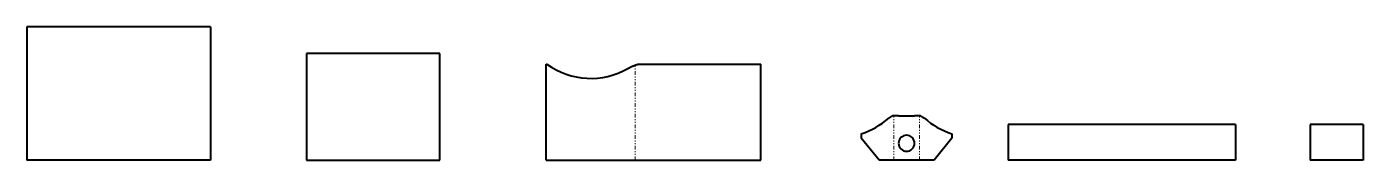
# Model space of a CAD drawing. Header units: millimetres. Extents: x 0 to 1505, y 0 to 150.
import ezdxf

# ---------------------------------------------------------------- set-up
doc = ezdxf.new("R2010")
doc.units = ezdxf.units.MM
doc.linetypes.add('K5LT_BASIC', pattern=[0])
doc.linetypes.add('K5LT_CHAIN_LINE_WITH_2_POINTS', pattern=[12, 4, -2, 1, -2, 1, -2])

msp = doc.modelspace()

# ---------------------------------------------------------------- linework, layer by layer
at = {"color": 7, "linetype": 'K5LT_BASIC', "lineweight": 40}
for p, q in [((0, 150), (0, 0)), ((206.8, 150), (0, 150)), ((206.8, 150), (206.8, 0)), ((465, 120), (315, 120)), ((315, 120), (315, 0)), ((465, 0), (465, 120)), ((585, 108), (585.7, 108)), ((585, 0), (585, 108)), ((688.5, 108), (692.7, 108)), ((692.7, 108), (826.7, 108)), ((826.7, 0), (826.7, 108)), ((981.7, 50), (974.8, 50)), ((981.7, 50), (999.7, 50)), ((1006.5, 50), (999.7, 50)), ((1361, 40), (1105, 40)), ((1105, 40), (1105, 0)), ((1361, 40), (1361, 0)), ((1445, 40), (1445, 0)), ((1504.9, 40), (1445, 40)), ((1504.9, 40), (1504.9, 0)), ((939.7, 29.8), (939.7, 24.8)), ((959.7, 0), (939.7, 24.8)), ((1041.7, 24.8), (1021.7, 0)), ((1041.7, 29.8), (1041.7, 24.8)), ((206.8, 0), (0, 0)), ((315, 0), (465, 0)), ((585, 0), (677, 0)), ((677, 0), (692.7, 0)), ((692.7, 0), (826.7, 0)), ((970.7, 0), (959.7, 0)), ((981.7, 0), (970.7, 0)), ((999.7, 0), (981.7, 0)), ((1010.7, 0), (999.7, 0)), ((1021.7, 0), (1010.7, 0)), ((1361, 0), (1105, 0)), ((1504.9, 0), (1445, 0))]:
    msp.add_line(p, q, dxfattribs=at)
at = {"color": 7, "linetype": 'K5LT_CHAIN_LINE_WITH_2_POINTS', "lineweight": 18}
for p, q in [((684.9, 0), (684.9, 106.8)), ((976.2, 0), (976.2, 50)), ((1005.2, 0), (1005.2, 50))]:
    msp.add_line(p, q, dxfattribs=at)
at = {"color": 7, "linetype": 'K5LT_BASIC', "lineweight": 40}
for centre, radius, start, end in [((635, 176), 84, 234.0494, 300), ((914.7, 110), 84, 287.3147, 311.8103), ((1066.7, 110), 84, 228.1897, 252.6853), ((990.7, 19), 9, 0, 180), ((990.7, 19), 9, 180, 0)]:
    msp.add_arc(centre, radius, start, end, dxfattribs=at)
for points, knots in [([(677, 103.3), (677.4, 103.4), (678.2, 103.8), (679.6, 104.5), (681.1, 105.2), (682.7, 105.9), (684, 106.5), (685.3, 107), (686.5, 107.4), (687.5, 107.7), (688.1, 107.9), (688.4, 108), (688.5, 108)], [0, 0, 0, 0, 1.268659, 2.537319, 4.440308, 6.343297, 7.466565, 8.589834, 10.294917, 11.147458, 11.573729, 12, 12, 12, 12]), ([(970.7, 47.4), (970.9, 47.5), (971.2, 47.7), (971.8, 48.2), (972.5, 48.6), (973.3, 49.1), (973.9, 49.5), (974.4, 49.8), (974.7, 49.9), (974.8, 50)], [0, 0, 0, 0, 1.081414, 2.162829, 3.606718, 5.050607, 6.494497, 7.216441, 7.938386, 7.938386, 7.938386, 7.938386]), ([(1006.5, 50), (1006.6, 49.9), (1006.8, 49.8), (1007.4, 49.5), (1008.3, 48.9), (1009.5, 48.2), (1010.3, 47.6), (1010.7, 47.4)], [0, 0, 0, 0, 0.485253, 1.334446, 2.911518, 5.944348, 7.938377, 7.938377, 7.938377, 7.938377])]:
    msp.add_open_spline(points, degree=3, knots=knots, dxfattribs=at)

doc.saveas('drawing.dxf')
